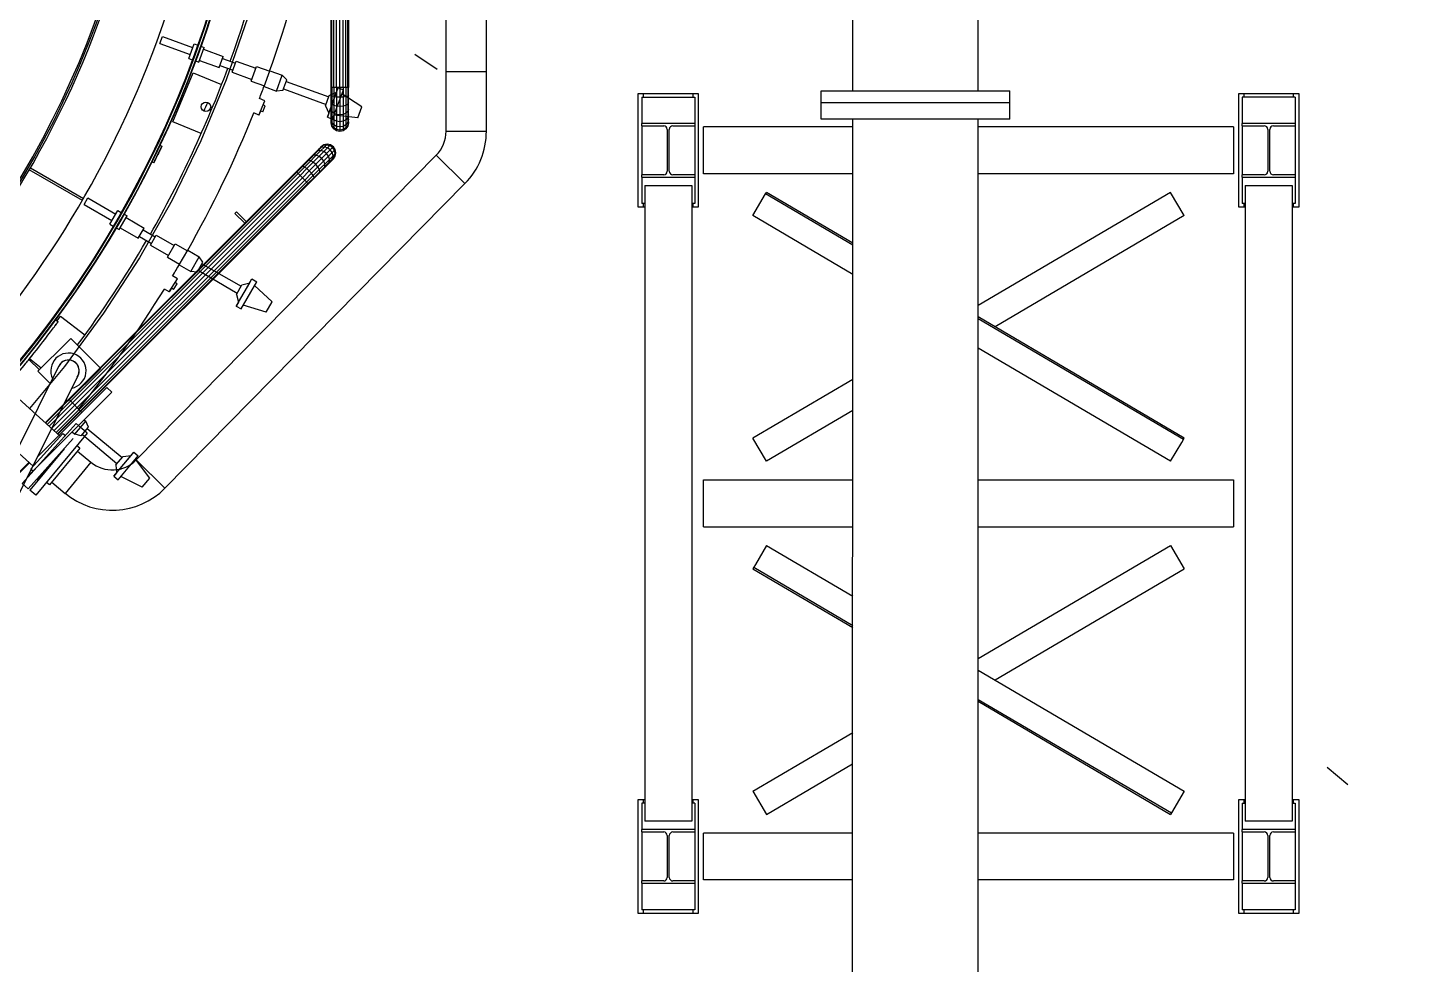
# Model space of a CAD drawing. Header units: metres. Extents: x 0 to 63075, y 0 to 44550.
# Drawn here: x 55719 to 56310, y 38478 to 38876 of the extents above; entities that cross this region are included whole.
import ezdxf

# ---------------------------------------------------------------- set-up
doc = ezdxf.new("R2010")
doc.units = ezdxf.units.M
doc.header["$LTSCALE"] = 75
for name, color, linetype in [('GSB', 7, 'Continuous'), ('ML6', 1, 'Continuous'), ('SDM', 7, 'Continuous'), ('SL1', 8, 'Continuous')]:
    doc.layers.add(name, color=color, linetype=linetype)
doc.styles.add('ROMANS', font='ROMANS.SHX')
doc.dimstyles.new('75___1-75', dxfattribs={"dimscale": 75, "dimtxt": 2.5, "dimasz": 2, "dimexe": 1.5, "dimexo": 1, "dimgap": 0.5, "dimtad": 1, "dimdec": 0, "dimzin": 12, "dimtxsty": 'ROMANS', "dimcen": 0, "dimclrd": 256, "dimclre": 256, "dimclrt": 3, "dimazin": 3, "dimtfac": 1, "dimtdec": 0, "dimtmove": 0, "dimatfit": 0, "dimfxl": 1, "dimlwd": -1, "dimlwe": -1, "dimarcsym": 0})

# ---------------------------------------------------------------- blocks, each defined once
blk = doc.blocks.new('A$C6bae614f')
at = {"layer": 'SL1'}
for p, q in [((386114.5, 34144.5), (386114.4, 33532)), ((386099.4, 33532), (386099.4, 34110.1)), ((386107.3, 33532), (386107.3, 34124.4)), ((386112.6, 33532), (386112.6, 34138)), ((386065.6, 33532), (386065.7, 34076.5)), ((386067.5, 33532), (386067.5, 34077.7)), ((386072.8, 33532), (386072.8, 34081.5)), ((386080.7, 33532), (386080.7, 34088.1)), ((386090, 33532), (386090.1, 34097.7)), ((386390.8, 33408.1), (386390.8, 33834.4)), ((386505.1, 33408), (386505.1, 33834.4)), ((387542, 33522.6), (387542, 33797)), ((387897.6, 33522.6), (387897.6, 33797)), ((385829.7, 33730.9), (385768.7, 33553.9)), ((385580.4, 33656.1), (385587.7, 33676.1)), ((385587.7, 33676.1), (385673.5, 33644.8)), ((385580.4, 33656.1), (385666.2, 33624.8)), ((385662.2, 33613.9), (385677.5, 33655.7)), ((385677.5, 33655.7), (385687.7, 33652)), ((385690.9, 33603.5), (385706.1, 33645.3)), ((385696.6, 33648.7), (385706.1, 33645.3)), ((385704.2, 33640.1), (385759.8, 33619.9)), ((385662.2, 33613.9), (385672.5, 33610.2)), ((385681.4, 33606.9), (385690.9, 33603.5)), ((385692.8, 33608.7), (385748.3, 33588.5)), ((385748.3, 33588.5), (385759.8, 33619.9)), ((385750.4, 33594.2), (385787.7, 33580.6)), ((385757.7, 33614.1), (385795, 33600.6)), ((385785.6, 33574.9), (385797, 33606.3)), ((385797, 33606.3), (385852.1, 33586.3)), ((385838.9, 33549.9), (385853.9, 33591.3)), ((385853.9, 33591.3), (385891.5, 33577.6)), ((386302.3, 33625.8), (386366.1, 33584.1)), ((385617.6, 33434.6), (385675, 33573.2)), ((385675, 33573.2), (385755.3, 33539.9)), ((385768.7, 33553.9), (385697, 33381)), ((385785.6, 33574.9), (385840.7, 33554.9)), ((385875.8, 33534.4), (385892.1, 33579.3)), ((385892.1, 33579.3), (385927.1, 33566.6)), ((385910.8, 33521.7), (385927.1, 33566.6)), ((385940.2, 33553.8), (385927.1, 33566.6)), ((385929, 33523.1), (385940.2, 33553.8)), ((386390.8, 33577.4), (386447.9, 33577.4)), ((386447.9, 33577.4), (386505.1, 33577.4)), ((385838.9, 33549.9), (385876.4, 33536.2)), ((385875.8, 33534.4), (385910.8, 33521.7)), ((385929, 33523.1), (385910.8, 33521.7)), ((385930.9, 33528.4), (386051.1, 33483.8)), ((385938.2, 33548.5), (386059, 33505.5)), ((386054.8, 33447.4), (386085.2, 33530.9)), ((386059.1, 33459.3), (386080.8, 33519)), ((386060.3, 33509.2), (386080.8, 33519)), ((386065.6, 33434.6), (386065.6, 33532)), ((386114.4, 33532), (386065.6, 33532)), ((386067.5, 33532), (386067.5, 33422.7)), ((386069.7, 33442), (386100.1, 33525.5)), ((386072.8, 33532), (386072.8, 33414.8)), ((386080.7, 33532), (386080.7, 33409.5)), ((386080.8, 33519), (386085.2, 33530.9)), ((386085.2, 33530.9), (386100.1, 33525.5)), ((386090, 33532), (386090, 33407.6)), ((386152.6, 33477), (386095.8, 33513.9)), ((386099.4, 33532), (386099.4, 33412.6)), ((386107.3, 33532), (386107.3, 33414.8)), ((386112.6, 33532), (386112.6, 33422.7)), ((386114.4, 33434.6), (386114.4, 33532)), ((386935, 33192.8), (386935, 33514.8)), ((386935, 33514.8), (387105, 33514.8)), ((386950, 33504.8), (386950, 33514.8)), ((387090, 33504.8), (387090, 33514.8)), ((387105, 33514.8), (387105, 33192.8)), ((387453.1, 33442.2), (387453.1, 33522.6)), ((387453.1, 33522.6), (387986.5, 33522.6)), ((387986.5, 33442.2), (387986.5, 33522.6)), ((388635, 33192.8), (388635, 33514.8)), ((388635, 33514.8), (388805, 33514.8)), ((388650, 33504.8), (388650, 33514.8)), ((388790, 33504.8), (388790, 33514.8)), ((388805, 33514.8), (388805, 33192.8)), ((385860.8, 33453.8), (385877.4, 33494.2)), ((385877.4, 33494.2), (385862.6, 33500.3)), ((385865.5, 33465.2), (385872.7, 33482.8)), ((385872, 33462.6), (385879.2, 33480.1)), ((385872.7, 33482.8), (385877.4, 33494.2)), ((385879.2, 33480.1), (385872.7, 33482.8)), ((386049.7, 33480), (386060.3, 33509.2)), ((386049.7, 33480), (386059.1, 33459.3)), ((386067.5, 33507.7), (386065.6, 33509.8)), ((386067.5, 33484.6), (386065.6, 33488.7)), ((386072.8, 33506), (386067.5, 33507.7)), ((386072.8, 33481.2), (386067.5, 33484.6)), ((386080.7, 33504.8), (386072.8, 33506)), ((386080.7, 33478.9), (386072.8, 33481.2)), ((386090, 33504.4), (386080.7, 33504.8)), ((386090, 33478.1), (386080.7, 33478.9)), ((386099.4, 33504.8), (386090, 33504.4)), ((386099.4, 33478.9), (386090, 33478.1)), ((386107.3, 33506), (386099.4, 33504.8)), ((386107.3, 33481.2), (386099.4, 33478.9)), ((386112.6, 33507.7), (386107.3, 33506)), ((386112.6, 33484.6), (386107.3, 33481.2)), ((386114.4, 33509.8), (386112.6, 33507.7)), ((386114.4, 33488.7), (386112.6, 33484.6)), ((386141.1, 33445.4), (386152.6, 33477)), ((386945, 33504.8), (386945, 33429.8)), ((386945, 33504.8), (387095, 33504.8)), ((387095, 33504.8), (387095, 33429.8)), ((387453.1, 33489.3), (387986.5, 33489.3)), ((388645, 33504.8), (388645, 33429.8)), ((388795, 33504.8), (388645, 33504.8)), ((388795, 33504.8), (388795, 33429.8)), ((385697.9, 33401.3), (385617.6, 33434.6)), ((385860.8, 33453.8), (385846.5, 33459.6)), ((385865.5, 33465.2), (385860.8, 33453.8)), ((385872, 33462.6), (385865.5, 33465.2)), ((386059.1, 33459.3), (386054.8, 33447.4)), ((386054.8, 33447.4), (386069.7, 33442)), ((386067.5, 33463.9), (386065.6, 33469.7)), ((386067.5, 33446.6), (386065.6, 33453.9)), ((386067.5, 33433.5), (386065.6, 33441.9)), ((386067.5, 33425.4), (386065.6, 33434.6)), ((386065.6, 33434.6), (386065.6, 33432)), ((386072.8, 33458.9), (386067.5, 33463.9)), ((386072.8, 33440.4), (386067.5, 33446.6)), ((386080.7, 33455.6), (386072.8, 33458.9)), ((386080.7, 33436.2), (386072.8, 33440.4)), ((386141.1, 33445.4), (386073.9, 33453.6)), ((386090, 33454.5), (386080.7, 33455.6)), ((386090, 33434.8), (386080.7, 33436.2)), ((386099.4, 33455.6), (386090, 33454.5)), ((386099.4, 33436.2), (386090, 33434.8)), ((386107.3, 33458.9), (386099.4, 33455.6)), ((386107.3, 33440.4), (386099.4, 33436.2)), ((386112.6, 33463.9), (386107.3, 33458.9)), ((386112.6, 33446.6), (386107.3, 33440.4)), ((386114.4, 33469.7), (386112.6, 33463.9)), ((386114.4, 33453.9), (386112.6, 33446.6)), ((386114.4, 33441.9), (386112.6, 33433.5)), ((386114.4, 33434.6), (386112.6, 33425.4)), ((386114.4, 33432), (386114.4, 33434.6)), ((387986.5, 33442.2), (387453.1, 33442.2)), ((387541.9, 30522.6), (387542, 33442.2)), ((387897.5, 30522.6), (387897.6, 33442.2)), ((386067.5, 33422.7), (386065.6, 33432)), ((386072.8, 33426.4), (386067.5, 33433.5)), ((386072.8, 33417.7), (386067.5, 33425.4)), ((386072.8, 33414.8), (386067.5, 33422.7)), ((386080.7, 33421.6), (386072.8, 33426.4)), ((386080.7, 33412.6), (386072.8, 33417.7)), ((386080.7, 33409.5), (386072.8, 33414.8)), ((386090, 33420), (386080.7, 33421.6)), ((386090, 33410.8), (386080.7, 33412.6)), ((386090, 33407.6), (386080.7, 33409.5)), ((386099.4, 33421.6), (386090, 33420)), ((386099.4, 33412.6), (386090, 33410.8)), ((386099.4, 33409.5), (386090, 33407.6)), ((386107.3, 33426.4), (386099.4, 33421.6)), ((386107.3, 33417.7), (386099.4, 33412.6)), ((386107.3, 33414.8), (386099.4, 33409.5)), ((386099.4, 33412.6), (386099.4, 33409.5)), ((386112.6, 33433.5), (386107.3, 33426.4)), ((386112.6, 33425.4), (386107.3, 33417.7)), ((386112.6, 33422.7), (386107.3, 33414.8)), ((386114.4, 33432), (386112.6, 33422.7)), ((386390.8, 33408.1), (386447.9, 33408)), ((386390.8, 33408.1), (386447.9, 33408)), ((386447.9, 33408), (386505.1, 33408)), ((386448.2, 33408), (386505.1, 33408)), ((386944, 33429.8), (386944, 33423.2)), ((387096, 33429.8), (386944, 33429.8)), ((386944, 33423.2), (387007.1, 33423.2)), ((386945, 33423.2), (386945, 33284.4)), ((387017.1, 33413.2), (387017.1, 33294.4)), ((387022.9, 33294.4), (387022.9, 33413.2)), ((387032.9, 33423.2), (387096, 33423.2)), ((387095, 33423.2), (387095, 33284.4)), ((387096, 33423.2), (387096, 33429.8)), ((387542, 33420.3), (387120, 33420.3)), ((387120, 33287.3), (387120, 33420.3)), ((388620, 33420.3), (387897.6, 33420.3)), ((388620, 33420.3), (388620, 33287.3)), ((388644, 33429.8), (388644, 33423.2)), ((388796, 33429.8), (388644, 33429.8)), ((388644, 33423.2), (388707.1, 33423.2)), ((388645, 33423.2), (388645, 33284.4)), ((388717.1, 33413.2), (388717.1, 33294.4)), ((388722.9, 33294.4), (388722.9, 33413.2)), ((388732.9, 33423.2), (388796, 33423.2)), ((388795, 33423.2), (388795, 33284.4)), ((388796, 33423.2), (388796, 33429.8)), ((385580.7, 33368.6), (385586.5, 33365.8)), ((385697, 33381), (385615.1, 33212.7)), ((385982.4, 33309), (386035.6, 33362.2)), ((385985.2, 33309.1), (386043.4, 33367.3)), ((385996.6, 33301.9), (386064, 33369.2)), ((386003.5, 33295.6), (386069.7, 33361.7)), ((386037.7, 33361.6), (386030.4, 33356.9)), ((386043.4, 33367.3), (386035.6, 33362.2)), ((386035.6, 33362.2), (386037.4, 33363.9)), ((386036.6, 33353), (386046.5, 33362.9)), ((386045.3, 33369.2), (386037.4, 33363.9)), ((386046.5, 33362.9), (386037.7, 33361.6)), ((386043.4, 33367.3), (386045.3, 33369.2)), ((386052.6, 33369), (386043.4, 33367.3)), ((386054.7, 33371.1), (386045.3, 33369.2)), ((386046.5, 33362.9), (386052.6, 33369)), ((386055.4, 33360.7), (386046.5, 33362.9)), ((386052.6, 33369), (386054.7, 33371.1)), ((386052.6, 33369), (386061.8, 33367.1)), ((386064, 33369.2), (386054.7, 33371.1)), ((386063.2, 33355.2), (386055.4, 33360.7)), ((386069.7, 33361.7), (386061.8, 33367.1)), ((386068.6, 33347.4), (386063.2, 33355.2)), ((386071.9, 33363.9), (386064, 33369.2)), ((386069.7, 33361.7), (386071.9, 33363.9)), ((386075, 33353.9), (386069.7, 33361.7)), ((386077.2, 33356), (386071.9, 33363.9)), ((386075, 33353.9), (386077.2, 33356)), ((386079.1, 33346.7), (386077.2, 33356)), ((386362.8, 33339.8), (385513.6, 32476.9)), ((385563.6, 33318.6), (385557.8, 33321.3)), ((385990.2, 33306.6), (386036.6, 33353)), ((386001.6, 33325.5), (385997.4, 33323.9)), ((386007.7, 33324.2), (386001.6, 33325.5)), ((386015, 33320.2), (386007.7, 33324.2)), ((386068.6, 33347.4), (386009.8, 33288.7)), ((386016.2, 33340.1), (386010.8, 33337.3)), ((386014.6, 33282.2), (386070.9, 33338.5)), ((386022.1, 33314.1), (386015, 33320.2)), ((386023.5, 33339.9), (386016.2, 33340.1)), ((386016.9, 33274.5), (386070.2, 33327.7)), ((386017.1, 33277.2), (386075.3, 33335.4)), ((386028.5, 33352.4), (386022, 33348.5)), ((386031.4, 33336.6), (386023.5, 33339.9)), ((386036.6, 33353), (386028.5, 33352.4)), ((386038.8, 33330.8), (386031.4, 33336.6)), ((386045.1, 33350.3), (386036.6, 33353)), ((386044.6, 33323.4), (386038.8, 33330.8)), ((386047.9, 33315.5), (386044.6, 33323.4)), ((386052.7, 33344.8), (386045.1, 33350.3)), ((386058.3, 33337.1), (386052.7, 33344.8)), ((386056.5, 33314), (386060.3, 33320.5)), ((386061, 33328.6), (386058.3, 33337.1)), ((386060.3, 33320.5), (386061, 33328.6)), ((386064.9, 33322.4), (386069.6, 33329.7)), ((386075, 33353.9), (386068.6, 33347.4)), ((386070.9, 33338.5), (386068.6, 33347.4)), ((386069.6, 33329.7), (386070.9, 33338.5)), ((386070.2, 33327.7), (386075.3, 33335.4)), ((386070.2, 33327.7), (386071.9, 33329.4)), ((386070.9, 33338.5), (386079.1, 33346.7)), ((386071.9, 33329.4), (386077.2, 33337.4)), ((386077, 33344.6), (386075, 33353.9)), ((386075.3, 33335.4), (386077, 33344.6)), ((386075.3, 33335.4), (386077.2, 33337.4)), ((386077.2, 33337.4), (386079.1, 33346.7)), ((386362.8, 33339.8), (386444.3, 33259.7)), ((386362.8, 33339.8), (386444.3, 33259.6)), ((386362.8, 33339.8), (386362.8, 33339.8)), ((386444.3, 33259.7), (386362.8, 33339.8)), ((386362.8, 33339.8), (386362.8, 33339.8)), ((385361.3, 33211.9), (385211, 33298.6)), ((385214.2, 33304.1), (385364.5, 33217.4)), ((385255.9, 32582.5), (385966.7, 33293.2)), ((385257.3, 32581.3), (385968, 33291.9)), ((385261.2, 32577.7), (385971.8, 33288.2)), ((385267.1, 32572.4), (385977.4, 33282.6)), ((385982.4, 33309), (385966.7, 33293.2)), ((385968, 33291.9), (385966.7, 33293.2)), ((385985.2, 33309.1), (385968, 33291.9)), ((385971.8, 33288.2), (385968, 33291.9)), ((385990.2, 33306.6), (385971.8, 33288.2)), ((385990.6, 33269.4), (385971.8, 33288.2)), ((385996.6, 33301.9), (385977.4, 33282.6)), ((385985.2, 33309.1), (385982.4, 33309)), ((386003.5, 33295.6), (385984, 33276)), ((385990.2, 33306.6), (385985.2, 33309.1)), ((385996.6, 33301.9), (385990.2, 33306.6)), ((386009.8, 33288.7), (385990.6, 33269.4)), ((386014.6, 33282.2), (385996.2, 33263.8)), ((386003.5, 33295.6), (385996.6, 33301.9)), ((386017.1, 33277.2), (385999.9, 33260)), ((386009.8, 33288.7), (386003.5, 33295.6)), ((386014.6, 33282.2), (386009.8, 33288.7)), ((386017.1, 33277.2), (386014.6, 33282.2)), ((386016.9, 33274.5), (386017.1, 33277.2)), ((386028.2, 33307), (386022.1, 33314.1)), ((386032.1, 33299.8), (386028.2, 33307)), ((386031.9, 33289.4), (386033.4, 33293.6)), ((386033.4, 33293.6), (386032.1, 33299.8)), ((386045.3, 33302.8), (386048.1, 33308.2)), ((386048.1, 33308.2), (386047.9, 33315.5)), ((386944, 33284.4), (386944, 33277.8)), ((387007.1, 33284.4), (386944, 33284.4)), ((386944, 33277.8), (387096, 33277.8)), ((386945, 33277.8), (386945, 33202.8)), ((387096, 33284.4), (387032.9, 33284.4)), ((387095, 33277.8), (387095, 33202.8)), ((387096, 33277.8), (387096, 33284.4)), ((387542, 33287.3), (387120, 33287.3)), ((388620, 33287.3), (387897.6, 33287.3)), ((388644, 33284.4), (388644, 33277.8)), ((388707.1, 33284.4), (388644, 33284.4)), ((388644, 33277.8), (388796, 33277.8)), ((388645, 33277.8), (388645, 33202.8)), ((388796, 33284.4), (388732.9, 33284.4)), ((388795, 33277.8), (388795, 33202.8)), ((388796, 33277.8), (388796, 33284.4)), ((385274.1, 32566.1), (385984, 33276)), ((385281, 32559.9), (385990.6, 33269.4)), ((385286.9, 32554.6), (385996.2, 33263.8)), ((385290.9, 32551), (385999.9, 33260)), ((386001.2, 33258.7), (385292.2, 32549.8)), ((386444.3, 33259.6), (385595.1, 32396.8)), ((385999.9, 33260), (385990.6, 33269.4)), ((386001.2, 33258.7), (385999.9, 33260)), ((386001.2, 33258.7), (386016.9, 33274.5)), ((386444.3, 33259.6), (386444.3, 33259.7)), ((386444.3, 33259.7), (386444.3, 33259.7)), ((386953.5, 33253.8), (386953.5, 31453.8)), ((386953.5, 33253.8), (387086.5, 33253.8)), ((387086.5, 33253.8), (387086.5, 31453.8)), ((388653.5, 33253.8), (388653.5, 31453.8)), ((388653.5, 33253.8), (388786.5, 33253.8)), ((388786.5, 33253.8), (388786.5, 31453.8)), ((385365.9, 33200.6), (385376.6, 33219)), ((385365.9, 33200.6), (385445, 33154.9)), ((385376.6, 33219), (385455.7, 33173.4)), ((385615.1, 33212.7), (385523.1, 33049.6)), ((386953.5, 33202.8), (386945, 33202.8)), ((386950, 33192.8), (386950, 33202.8)), ((387095, 33202.8), (387086.5, 33202.8)), ((387090, 33192.8), (387090, 33202.8)), ((387259.3, 33168.9), (387295.5, 33230.4)), ((387295.5, 33230.4), (387297.9, 33234.6)), ((387542, 33085.4), (387295.5, 33230.4)), ((387542, 33091), (387297.9, 33234.6)), ((388442.1, 33234.5), (387897.6, 32914.2)), ((388480.8, 33168.8), (388442.1, 33234.5)), ((388653.5, 33202.8), (388645, 33202.8)), ((388650, 33192.8), (388650, 33202.8)), ((388795, 33202.8), (388786.5, 33202.8)), ((388790, 33192.8), (388790, 33202.8)), ((385439.2, 33144.9), (385461.5, 33183.4)), ((385461.5, 33183.4), (385470.9, 33177.9)), ((385465.6, 33129.6), (385487.9, 33168.1)), ((385479.2, 33173.2), (385487.9, 33168.1)), ((385485.1, 33163.3), (385536.3, 33133.8)), ((385797.6, 33179.5), (385793.1, 33175)), ((385793.1, 33175), (385820.8, 33147.3)), ((385825.3, 33151.8), (385797.6, 33179.5)), ((386953.5, 33192.8), (386935, 33192.8)), ((387105, 33192.8), (387086.5, 33192.8)), ((387542, 33002.6), (387259.3, 33168.9)), ((388480.8, 33168.8), (387945.2, 32853.8)), ((388653.5, 33192.8), (388635, 33192.8)), ((388805, 33192.8), (388786.5, 33192.8)), ((385439.2, 33144.9), (385448.7, 33139.4)), ((385456.9, 33134.7), (385465.6, 33129.6)), ((385468.4, 33134.4), (385519.6, 33104.9)), ((385519.6, 33104.9), (385536.3, 33133.8)), ((385533.2, 33128.5), (385567.6, 33108.7)), ((385522.6, 33110.1), (385557, 33090.3)), ((385553.9, 33085), (385570.6, 33114)), ((385553.9, 33085), (385604.7, 33055.7)), ((385570.6, 33114), (385621.4, 33084.7)), ((385602, 33051.1), (385624.1, 33089.3)), ((385624.1, 33089.3), (385658.7, 33069.3)), ((385523.1, 33049.6), (385421.4, 32892.4)), ((385602, 33051.1), (385636.7, 33031.1)), ((385635.7, 33029.5), (385659.6, 33070.9)), ((385659.6, 33070.9), (385691.9, 33052.3)), ((385668, 33010.9), (385691.9, 33052.3)), ((385702.5, 33037.4), (385691.9, 33052.3)), ((385635.7, 33029.5), (385668, 33010.9)), ((385686.2, 33009.1), (385668, 33010.9)), ((385686.2, 33009.1), (385702.5, 33037.4)), ((385689, 33014), (385799.5, 32949.2)), ((385699.7, 33032.5), (385811.1, 32969.2)), ((385607, 32952.7), (385630.3, 32989.6)), ((385613.6, 32963.1), (385607, 32952.7)), ((385613.6, 32963.1), (385623.7, 32979.2)), ((385619.5, 32959.4), (385613.6, 32963.1)), ((385630.3, 32989.6), (385616.8, 32998.2)), ((385619.5, 32959.4), (385629.6, 32975.4)), ((385623.7, 32979.2), (385630.3, 32989.6)), ((385629.6, 32975.4), (385623.7, 32979.2)), ((385796.9, 32912.7), (385841.3, 32989.7)), ((385797.5, 32945.7), (385813.1, 32972.6)), ((385803.2, 32923.7), (385835, 32978.7)), ((385810.6, 32904.8), (385855, 32981.8)), ((385813.1, 32972.6), (385835, 32978.7)), ((385835, 32978.7), (385841.3, 32989.7)), ((385841.3, 32989.7), (385855, 32981.8)), ((385898.3, 32924.9), (385848.9, 32971.1)), ((385607, 32952.7), (385593.9, 32960.8)), ((385803.2, 32923.7), (385796.9, 32912.7)), ((385797.5, 32945.7), (385803.2, 32923.7)), ((385881.5, 32895.8), (385898.3, 32924.9)), ((385289.5, 32870.8), (385299.7, 32884.1)), ((385299.7, 32884.1), (385368.7, 32831.1)), ((385421.4, 32892.4), (385310.5, 32741.7)), ((385796.9, 32912.7), (385810.6, 32904.8)), ((385881.5, 32895.8), (385816.8, 32915.5)), ((385285.5, 32874.8), (385292.3, 32868)), ((388480.7, 32538.7), (387897.6, 32881.8)), ((388478.3, 32534.6), (387897.6, 32876.3)), ((385318.2, 32810.6), (385235.4, 32727.9)), ((385328.8, 32821.2), (385318.2, 32810.6)), ((385413.6, 32736.3), (385328.8, 32821.2)), ((388442.1, 32473), (387897.6, 32793.4)), ((385108.3, 32367.8), (385294.9, 32742.9)), ((385239.5, 32732), (385210.1, 32761.4)), ((385244.7, 32737.2), (385211.2, 32762.9)), ((385310.5, 32741.7), (385211.3, 32622.7)), ((385270.2, 32693.1), (385235.4, 32727.9)), ((385320.3, 32643), (385413.6, 32736.3)), ((385122.3, 32702.8), (385298.7, 32543.9)), ((385162.3, 32340.9), (385348.9, 32716)), ((387542, 32705.1), (387259.3, 32538.8)), ((385207.6, 32432), (385444.3, 32668.6)), ((385234.3, 32485.6), (385430.8, 32682.1)), ((385320.3, 32643), (385315.1, 32648.1)), ((385360.1, 32611.4), (385324.4, 32647.1)), ((385430.8, 32682.1), (385444.3, 32668.6)), ((385045.9, 32617.8), (385222.3, 32459)), ((387542, 32616.7), (387297.9, 32473.1)), ((385190.9, 32410.3), (385343.9, 32580.2)), ((385340.2, 32550), (385370.9, 32586.6)), ((385359.9, 32565.7), (385343.9, 32580.2)), ((385357.8, 32545.1), (385378.7, 32570.1)), ((385366.2, 32590.5), (385370.9, 32586.6)), ((385378.7, 32570.1), (385370.9, 32586.6)), ((385335.4, 32537.3), (385207.5, 32395.3)), ((385305.6, 32551.6), (385215.4, 32451.4)), ((385375.3, 32553), (385229.6, 32376.9)), ((385305.6, 32551.6), (385313.3, 32546.2)), ((385332.3, 32556.6), (385340.2, 32550)), ((385357.8, 32545.1), (385340.2, 32550)), ((385375.3, 32553), (385359.9, 32565.7)), ((385361.4, 32549.4), (385459, 32466.4)), ((385375.1, 32565.8), (385473.8, 32484.1)), ((387297.9, 32473.1), (387259.3, 32538.8)), ((388473.6, 32526.7), (388478.3, 32534.6)), ((388478.3, 32534.6), (388480.7, 32538.7)), ((385309.7, 32508.8), (385212.3, 32391.2)), ((385353.9, 32509.9), (385267.9, 32406)), ((385283.5, 32507.7), (385283.4, 32507.8)), ((385283.5, 32507.7), (385285, 32509.4)), ((385353.9, 32509.9), (385345.4, 32516.9)), ((385347.3, 32502), (385385.5, 32470.4)), ((385450.1, 32430.9), (385507.2, 32499)), ((385499, 32489.4), (385507.2, 32499)), ((385507.2, 32499), (385519.3, 32488.9)), ((388442.1, 32473), (388473.6, 32526.7)), ((384175.1, 31435.4), (385209.9, 32470.1)), ((384177.2, 31434.8), (385211.3, 32468.9)), ((385215.4, 32451.4), (385221.5, 32444.3)), ((385232.6, 32420.8), (385285.2, 32479.2)), ((385385.5, 32470.4), (385312.6, 32382.3)), ((385456.4, 32463.3), (385476.4, 32487.1)), ((385456.4, 32463.3), (385458.2, 32440.7)), ((385458.2, 32440.7), (385499, 32489.4)), ((385462.2, 32420.8), (385519.3, 32488.9)), ((385476.4, 32487.1), (385499, 32489.4)), ((385552.1, 32425.3), (385511.4, 32479.4)), ((385513.6, 32477), (385554.3, 32436.9)), ((385595.1, 32396.8), (385513.6, 32476.9)), ((385232.6, 32420.8), (385231.4, 32421.9)), ((385267.9, 32406), (385259.4, 32413)), ((385274.4, 32414), (385312.6, 32382.3)), ((385458.2, 32440.7), (385450.1, 32430.9)), ((385450.1, 32430.9), (385462.2, 32420.8)), ((385530.5, 32399.5), (385470.1, 32430.2)), ((385530.5, 32399.5), (385552.1, 32425.3)), ((387120, 32420.3), (387542, 32420.3)), ((387120, 32287.3), (387120, 32420.3)), ((387897.6, 32420.3), (388620, 32420.3)), ((388620, 32420.3), (388620, 32287.3)), ((385207.5, 32395.3), (385190.9, 32410.3)), ((385229.6, 32376.9), (385212.3, 32391.2)), ((387120, 32287.3), (387542, 32287.3)), ((387897.6, 32287.3), (388620, 32287.3)), ((387297.9, 32234.6), (387266.4, 32180.9)), ((387297.9, 32234.6), (387542, 32091)), ((387897.6, 31914.2), (388442.1, 32234.5)), ((388442.1, 32234.5), (388480.7, 32168.8)), ((387266.4, 32180.9), (387261.7, 32173)), ((387261.7, 32173), (387259.3, 32168.9)), ((387259.3, 32168.9), (387542, 32002.6)), ((387261.7, 32173), (387542, 32008.1)), ((387945.1, 31853.8), (388480.7, 32168.8)), ((387897.6, 31881.8), (388480.7, 31538.7)), ((387897.6, 31798.9), (388444.5, 31477.1)), ((387897.6, 31793.4), (388442.1, 31473)), ((387259.2, 31538.8), (387542, 31705.1)), ((387297.9, 31473.1), (387541.9, 31616.7)), ((388885.2, 31607), (388943.3, 31557.7)), ((386935, 31192.8), (386935, 31514.8)), ((386935, 31514.8), (386953.5, 31514.8)), ((386950, 31504.8), (386950, 31514.8)), ((387086.5, 31514.8), (387105, 31514.8)), ((387090, 31504.8), (387090, 31514.8)), ((387105, 31514.8), (387105, 31192.8)), ((387259.2, 31538.8), (387297.9, 31473.1)), ((388480.7, 31538.7), (388444.5, 31477.1)), ((388635, 31192.8), (388635, 31514.8)), ((388635, 31514.8), (388653.5, 31514.8)), ((388650, 31504.8), (388650, 31514.8)), ((388786.5, 31514.8), (388805, 31514.8)), ((388790, 31504.8), (388790, 31514.8)), ((388805, 31514.8), (388805, 31192.8)), ((386945, 31504.8), (386945, 31429.8)), ((386953.5, 31504.8), (386945, 31504.8)), ((387095, 31504.8), (387086.5, 31504.8)), ((387095, 31504.8), (387095, 31429.8)), ((388444.5, 31477.1), (388442.1, 31473)), ((388645, 31504.8), (388645, 31429.8)), ((388645, 31504.8), (388653.5, 31504.8)), ((388786.5, 31504.8), (388795, 31504.8)), ((388795, 31504.8), (388795, 31429.8)), ((386944, 31429.8), (386944, 31423.2)), ((387096, 31429.8), (386944, 31429.8)), ((387086.5, 31453.8), (386953.5, 31453.8)), ((387096, 31423.2), (387096, 31429.8)), ((388644, 31429.8), (388644, 31423.2)), ((388796, 31429.8), (388644, 31429.8)), ((388786.5, 31453.8), (388653.5, 31453.8)), ((388796, 31423.2), (388796, 31429.8)), ((386944, 31423.2), (387007.1, 31423.2)), ((386945, 31423.2), (386945, 31284.4)), ((387017.1, 31413.2), (387017.1, 31294.4)), ((387022.9, 31294.4), (387022.9, 31413.2)), ((387032.9, 31423.2), (387096, 31423.2)), ((387095, 31423.2), (387095, 31284.4)), ((387541.9, 31420.3), (387120, 31420.3)), ((387120, 31287.3), (387120, 31420.3)), ((388620, 31420.3), (387897.5, 31420.3)), ((388620, 31420.3), (388620, 31287.3)), ((388644, 31423.2), (388707.1, 31423.2)), ((388645, 31423.2), (388645, 31284.4)), ((388717.1, 31413.2), (388717.1, 31294.4)), ((388722.9, 31294.4), (388722.9, 31413.2)), ((388732.9, 31423.2), (388796, 31423.2)), ((388795, 31423.2), (388795, 31284.4)), ((386944, 31284.4), (386944, 31277.8)), ((387007.1, 31284.4), (386944, 31284.4)), ((386944, 31277.8), (387096, 31277.8)), ((386945, 31277.8), (386945, 31202.8)), ((387096, 31284.4), (387032.9, 31284.4)), ((387095, 31277.8), (387095, 31202.8)), ((387096, 31277.8), (387096, 31284.4)), ((387541.9, 31287.3), (387120, 31287.3)), ((388620, 31287.3), (387897.5, 31287.3)), ((388644, 31284.4), (388644, 31277.8)), ((388707.1, 31284.4), (388644, 31284.4)), ((388644, 31277.8), (388796, 31277.8)), ((388645, 31277.8), (388645, 31202.8)), ((388796, 31284.4), (388732.9, 31284.4)), ((388795, 31277.8), (388795, 31202.8)), ((388796, 31277.8), (388796, 31284.4)), ((387105, 31192.8), (386935, 31192.8)), ((387095, 31202.8), (386945, 31202.8)), ((386950, 31192.8), (386950, 31202.8)), ((387090, 31192.8), (387090, 31202.8)), ((388805, 31192.8), (388635, 31192.8)), ((388795, 31202.8), (388645, 31202.8)), ((388650, 31192.8), (388650, 31202.8)), ((388790, 31192.8), (388790, 31202.8))]:
    blk.add_line(p, q, dxfattribs=at)
for centre, radius in [((382870.1, 34654), 3000), ((382870.1, 34654), 2990.5), ((385711, 33477.1), 13.5)]:
    blk.add_circle(centre, radius, dxfattribs=at)
for centre, radius, start, end in [((382870.1, 34654), 2705, 319.2087, 13.7207), ((382870.1, 34654), 2695.2, 319.2131, 359.9475), ((382870.1, 34654), 2700, 319.211, 359.9476), ((382870.1, 34654), 3000, 319.9083, 349.4572), ((382870.1, 34654), 3092.8, 340.1952, 349.801), ((382870.1, 34654), 3207.1, 340.3916, 348.1351), ((382870.1, 34654), 2993.5, 319.9125, 344.4688), ((382870.1, 34654), 2878.5, 319.1358, 342.789), ((382870.1, 34654), 3092.8, 330.1952, 339.801), ((382870.1, 34654), 3207.1, 338.918, 339.6047), ((382870.1, 34654), 3075, 337.2466, 337.7497), ((382870.1, 34654), 3207.1, 330.3916, 338.1351), ((386293.4, 33408.1), 97.4, 315.47, 359.9644), ((386293.4, 33408.1), 211.7, 315.4636, 359.9769), ((387007.1, 33413.2), 10, 359.9981, 89.9981), ((387032.9, 33413.2), 10, 89.9981, 179.9981), ((388707.1, 33413.2), 10, 359.9981, 89.9981), ((388732.9, 33413.2), 10, 89.9981, 179.9981), ((382870.1, 34654), 3006.4, 333.628, 334.633), ((387007.1, 33294.4), 10, 269.9981, 359.9981), ((387032.9, 33294.4), 10, 179.9981, 269.9981), ((388707.1, 33294.4), 10, 269.9981, 359.9981), ((388732.9, 33294.4), 10, 179.9981, 269.9981), ((382870.1, 34654), 3092.8, 323.228, 329.801), ((382870.1, 34654), 3207.1, 328.918, 329.6047), ((382870.1, 34654), 3207.1, 320.6616, 328.1351), ((382974.5, 34569.5), 2865.7, 321.0552, 321.6437), ((385321.9, 32729.5), 50, 280.6498, 206.4509), ((385321.9, 32729.5), 30.5, 324.9872, 162.1134), ((385321.9, 32729.5), 30.2, 333.5503, 153.5503), ((382870.1, 34654), 3092.8, 322.2064, 322.2167), ((385446, 32543.5), 94.8, 230.387, 315.4713), ((385446, 32543.5), 209.1, 230.387, 315.4677), ((387007.1, 31413.2), 10, 359.9981, 89.9981), ((387032.9, 31413.2), 10, 89.9981, 179.9981), ((388707.1, 31413.2), 10, 359.9981, 89.9981), ((388732.9, 31413.2), 10, 89.9981, 179.9981), ((387007.1, 31294.4), 10, 269.9981, 359.9981), ((387032.9, 31294.4), 10, 179.9981, 269.9981), ((388707.1, 31294.4), 10, 269.9981, 359.9981), ((388732.9, 31294.4), 10, 179.9981, 269.9981)]:
    blk.add_arc(centre, radius, start, end, dxfattribs=at)
for points, knots in [([(385580.8, 33368.6), (385578.7, 33364.3), (385576.6, 33359.9), (385574.6, 33355.6), (385572.8, 33352), (385571.1, 33348.4), (385569.4, 33344.9), (385565.6, 33337.1), (385561.7, 33329.1), (385557.7, 33321.1)], [0, 0, 0, 0, 0.270265, 0.270265, 0.270265, 0.498349, 0.498349, 0.498349, 1, 1, 1, 1]), ([(385557.8, 33321.3), (385559.9, 33325.6), (385562.1, 33329.9), (385564.2, 33334.2), (385565.9, 33337.8), (385567.7, 33341.4), (385569.4, 33344.9), (385573.2, 33352.7), (385577, 33360.7), (385580.8, 33368.7)], [0, 0, 0, 0, 0.270258, 0.270258, 0.270258, 0.498365, 0.498365, 0.498365, 1, 1, 1, 1]), ([(385586.5, 33365.8), (385584.4, 33361.5), (385582.4, 33357.2), (385580.3, 33352.9), (385578.6, 33349.3), (385576.8, 33345.7), (385575.1, 33342.1), (385571.4, 33334.4), (385567.4, 33326.3), (385563.5, 33318.4)], [0, 0, 0, 0, 0.270269, 0.270269, 0.270269, 0.498349, 0.498349, 0.498349, 1, 1, 1, 1]), ([(385563.6, 33318.6), (385565.7, 33322.8), (385567.8, 33327.1), (385569.9, 33331.4), (385571.7, 33335), (385573.4, 33338.6), (385575.1, 33342.1), (385578.9, 33349.9), (385582.8, 33358), (385586.6, 33366)], [0, 0, 0, 0, 0.270258, 0.270258, 0.270258, 0.498365, 0.498365, 0.498365, 1, 1, 1, 1]), ([(384655.9, 32231.6), (384655.4, 32231.3), (384665.1, 32238.3), (384683.6, 32252.3), (384692.9, 32259.3), (384704.4, 32268), (384717.5, 32278.2), (384730.7, 32288.5), (384745.5, 32300.2), (384761.1, 32312.7), (384788.3, 32334.7), (384821.6, 32362.4), (384857.3, 32393.8), (384877.6, 32411.7), (384898.8, 32430.8), (384920, 32450.6), (384941.2, 32470.3), (384962.4, 32490.6), (384982.7, 32510.6), (384987.8, 32515.6), (384992.8, 32520.6), (384997.9, 32525.7), (385028.1, 32555.9), (385059, 32588.1), (385088, 32619.8), (385112.2, 32646.2), (385135.3, 32672.3), (385156, 32696.5), (385172.7, 32716), (385187.9, 32734.2), (385201.3, 32750.7), (385204.6, 32754.8), (385207.9, 32758.8), (385211.1, 32762.7), (385230.2, 32786.3), (385246.9, 32807.8), (385259.9, 32824.8), (385270.7, 32839), (385279, 32850), (385284.4, 32857.3), (385288.7, 32863.1), (385291.2, 32866.4), (385292.1, 32867.6), (385292.3, 32867.9), (385292.4, 32868.1), (385292.4, 32868.1), (385292.4, 32868.1), (385290.7, 32865.7), (385287, 32860.8)], [-2716.5247, -2716.5247, -2716.5247, -2716.5247, -2546.740445, -2546.740445, -2546.740445, -2461.848318, -2461.848318, -2461.848318, -2376.95619, -2376.95619, -2376.95619, -2228.397524, -2228.397524, -2228.397524, -2143.506858, -2143.506858, -2143.506858, -2058.616192, -2058.616192, -2058.616192, -2037.393525, -2037.393525, -2037.393525, -1910.057526, -1910.057526, -1910.057526, -1803.944193, -1803.944193, -1803.944193, -1719.053527, -1719.053527, -1719.053527, -1697.83086, -1697.83086, -1697.83086, -1570.492669, -1570.492669, -1570.492669, -1464.37751, -1464.37751, -1464.37751, -1379.485382, -1379.485382, -1379.485382, -1358.26235, -1358.26235, -1358.26235, -1270.538437, -1270.538437, -1270.538437, -1270.538437]), ([(385285.5, 32874.8), (385285.6, 32874.8), (385285.6, 32874.9), (385285.6, 32874.9), (385285.6, 32875), (385281.9, 32869.8), (385274.1, 32859.3), (385267.5, 32850.5), (385258.1, 32838), (385246.3, 32822.7), (385236.8, 32810.4), (385225.8, 32796.2), (385213.8, 32781.2), (385210.8, 32777.5), (385207.7, 32773.7), (385204.6, 32769.7), (385185.6, 32746.2), (385162.6, 32718.4), (385136.6, 32688.5), (385115, 32663.6), (385091.3, 32637.1), (385066.6, 32610.6), (385046.9, 32589.4), (385026.5, 32568.2), (385006.5, 32547.9), (385001.5, 32542.8), (384996.6, 32537.8), (384991.5, 32532.7), (384961.3, 32502.5), (384929.1, 32471.7), (384897.4, 32442.6), (384871, 32418.4), (384844.9, 32395.4), (384820.6, 32374.6), (384801.2, 32358), (384782.9, 32342.8), (384766.5, 32329.4), (384762.4, 32326.1), (384758.5, 32322.9), (384754.6, 32319.7)], [-1368.181007, -1368.181007, -1368.181007, -1368.181007, -1358.276397, -1358.276397, -1358.276397, -1230.936874, -1230.936874, -1230.936874, -1124.820606, -1124.820606, -1124.820606, -1039.927591, -1039.927591, -1039.927591, -1018.704337, -1018.704337, -1018.704337, -891.367035, -891.367035, -891.367035, -785.252617, -785.252617, -785.252617, -700.361082, -700.361082, -700.361082, -679.138198, -679.138198, -679.138198, -551.800896, -551.800896, -551.800896, -445.686478, -445.686478, -445.686478, -360.794943, -360.794943, -360.794943, -339.882422, -339.882422, -339.882422, -339.882422]), ([(384754.6, 32319.7), (384781.8, 32341.6), (384815, 32369.3), (384850.5, 32400.5), (384870.9, 32418.5), (384892.1, 32437.6), (384913.3, 32457.3), (384934.5, 32477), (384955.7, 32497.4), (384976, 32517.4), (384981.1, 32522.4), (384986.1, 32527.3), (384991.2, 32532.4), (385021.4, 32562.6), (385052.2, 32594.8), (385081.3, 32626.5), (385105.5, 32652.9), (385128.5, 32679), (385149.3, 32703.3), (385165.9, 32722.7), (385181.1, 32741), (385194.5, 32757.4), (385197.9, 32761.5), (385201.1, 32765.5), (385204.3, 32769.5), (385223.4, 32793.1), (385240.1, 32814.6), (385253.1, 32831.6), (385264, 32845.8), (385272.2, 32856.8), (385277.6, 32864.1), (385281.9, 32869.9), (385284.4, 32873.2), (385285.3, 32874.4), (385285.5, 32874.7), (385285.6, 32874.9), (385285.6, 32874.9), (385285.6, 32874.9), (385285.6, 32874.9), (385285.5, 32874.8)], [340.120674, 340.120674, 340.120674, 340.120674, 488.132245, 488.132245, 488.132245, 573.02378, 573.02378, 573.02378, 657.915315, 657.915315, 657.915315, 679.138198, 679.138198, 679.138198, 806.4755, 806.4755, 806.4755, 912.589919, 912.589919, 912.589919, 997.481453, 997.481453, 997.481453, 1018.704337, 1018.704337, 1018.704337, 1146.043859, 1146.043859, 1146.043859, 1252.160128, 1252.160128, 1252.160128, 1337.053143, 1337.053143, 1337.053143, 1358.276397, 1358.276397, 1358.276397, 1368.632765, 1368.632765, 1368.632765, 1368.632765]), ([(385210.1, 32761.4), (385229.6, 32785.6), (385246.7, 32807.5), (385259.9, 32824.8), (385270.7, 32839), (385279, 32850), (385284.4, 32857.3), (385285.3, 32858.5), (385286.2, 32859.7), (385286.9, 32860.7)], [1016.439094, 1016.439094, 1016.439094, 1016.439094, 1146.032031, 1146.032031, 1146.032031, 1252.147191, 1252.147191, 1252.147191, 1270.538328, 1270.538328, 1270.538328, 1270.538328]), ([(385280.3, 32867.6), (385278.6, 32865.4), (385276.5, 32862.6), (385274.1, 32859.3), (385267.5, 32850.5), (385258.1, 32838), (385246.3, 32822.7), (385242.5, 32817.7), (385238.4, 32812.4), (385234.1, 32806.9)], [1445.530465, 1445.530465, 1445.530465, 1445.530465, 1485.615919, 1485.615919, 1485.615919, 1591.732188, 1591.732188, 1591.732188, 1626.006843, 1626.006843, 1626.006843, 1626.006843]), ([(385234.2, 32807.1), (385241.1, 32816), (385247.5, 32824.2), (385253.1, 32831.6), (385264, 32845.8), (385272.2, 32856.8), (385277.6, 32864.1), (385278.6, 32865.3), (385279.4, 32866.5), (385280.2, 32867.6)], [-1625.906651, -1625.906651, -1625.906651, -1625.906651, -1570.508934, -1570.508934, -1570.508934, -1464.392665, -1464.392665, -1464.392665, -1445.530108, -1445.530108, -1445.530108, -1445.530108])]:
    blk.add_open_spline(points, degree=3, knots=knots, dxfattribs=at)
blk = doc.blocks.new('zw$15D4')
at = {"layer": 'ML6', "xscale": 0.2502808837766805, "yscale": 0.2502808837766805, "zscale": 0.2502808837766805}
blk.add_blockref('A$C6bae614f', (-85544.74, -3177.34), dxfattribs=at)

msp = doc.modelspace()

# ---------------------------------------------------------------- block references
at = {"layer": 'GSB', "xscale": 0.6000000000000068, "yscale": 0.6000000000000068, "zscale": 0.6000000000000068}
msp.add_blockref('zw$15D4', (49200, 35721.63), dxfattribs=at)

# ---------------------------------------------------------------- leaders
at = {"layer": 'SDM'}
msp.add_leader([(52766.71, 37891.88), (59453.13, 42438.72), (62243.43, 42438.72)], dimstyle='75___1-75', override={"dimtad": 0}, dxfattribs=at)

doc.saveas('drawing.dxf')
